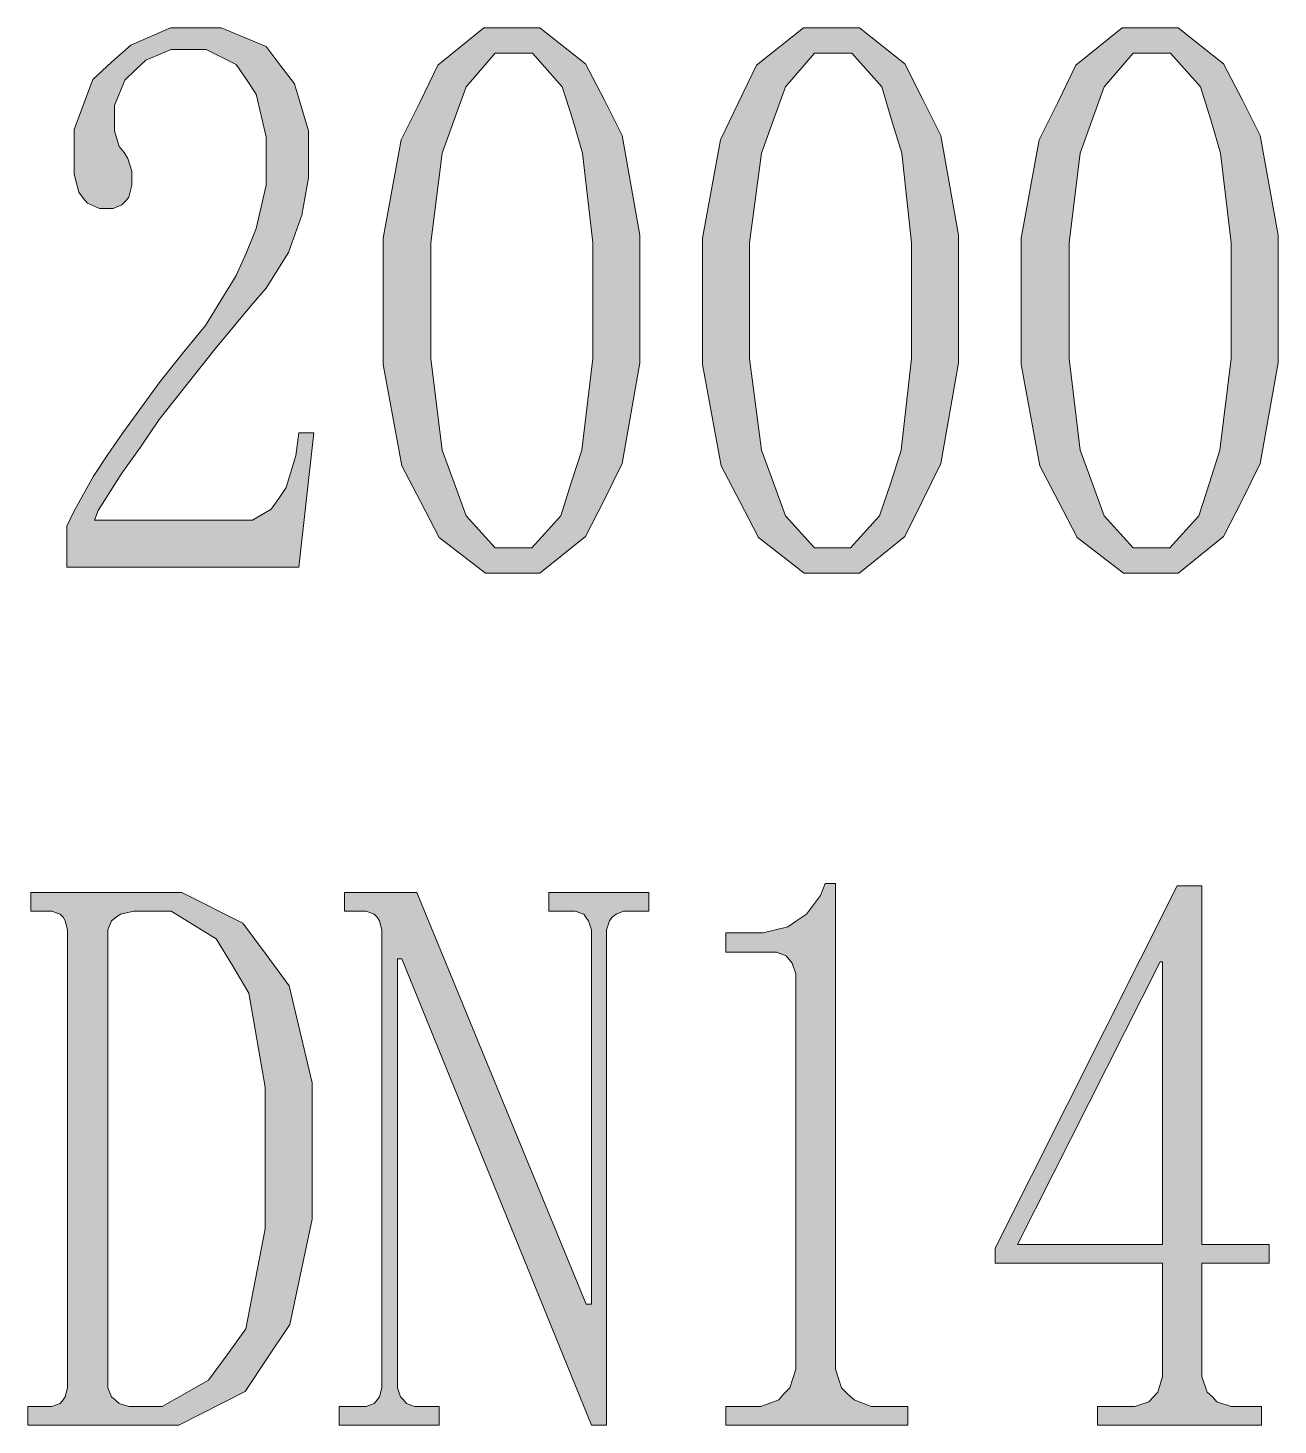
# Model space of a CAD drawing. Header units: millimetres. Extents: x 0 to 829, y 0 to 586.
# Drawn here: x 779.1 to 785.01, y 32.1 to 38.7 of the extents above; entities that cross this region are included whole.
import ezdxf

# ---------------------------------------------------------------- set-up
doc = ezdxf.new("R2010")
doc.units = ezdxf.units.MM

msp = doc.modelspace()

# ---------------------------------------------------------------- hatches: boundary and pattern name
h = msp.add_hatch(color=0)
h.dxf.hatch_style = 2
h.paths.add_polyline_path([(780.2245, 38.054139), (780.2245, 38.188194), (780.178639, 38.389278), (780.132778, 38.459833), (780.083389, 38.530389), (779.942278, 38.600944), (779.847028, 38.600944), (779.776472, 38.600944), (779.656528, 38.551556), (779.607139, 38.505694), (779.55775, 38.456306), (779.508361, 38.336361), (779.508361, 38.262278), (779.508361, 38.216417), (779.529528, 38.142333), (779.554222, 38.114111), (779.571861, 38.085889), (779.5895, 38.025917), (779.5895, 37.997694), (779.5895, 37.958889), (779.575389, 37.902444), (779.561278, 37.884806), (779.543639, 37.867167), (779.501306, 37.849528), (779.473083, 37.849528), (779.437806, 37.849528), (779.381361, 37.874222), (779.360194, 37.898917), (779.339028, 37.927139), (779.317861, 38.011806), (779.317861, 38.06825), (779.317861, 38.223472), (779.406056, 38.459833), (779.49425, 38.540972), (779.585972, 38.622111), (779.772944, 38.70325), (779.871722, 38.70325), (780.012833, 38.70325), (780.2245, 38.615056), (780.291528, 38.526861), (780.358556, 38.438667), (780.425583, 38.216417), (780.425583, 38.085889), (780.425583, 37.994167), (780.393833, 37.817778), (780.362083, 37.729583), (780.330333, 37.641389), (780.2245, 37.472056), (780.153944, 37.390917), (779.984611, 37.186306), (779.720028, 36.851167), (779.631833, 36.720639), (779.540111, 36.593639), (779.43075, 36.420778), (779.413111, 36.374917), (780.108083, 36.374917), (780.161, 36.374917), (780.249194, 36.427833), (780.284472, 36.477222), (780.31975, 36.530139), (780.365611, 36.681833), (780.379722, 36.787667), (780.450278, 36.787667), (780.379722, 36.152667), (779.282583, 36.152667), (779.282583, 36.346694), (779.314333, 36.413722), (779.409583, 36.583056), (779.476611, 36.685361), (779.547167, 36.787667), (779.723556, 37.031083), (779.836444, 37.172194), (779.93875, 37.295667), (780.083389, 37.532028), (780.132778, 37.641389), (780.178639, 37.754278), (780.2245, 37.958889)])
h = msp.add_hatch(color=0)
h.paths.add_polyline_path([(781.392194, 36.124444), (781.261667, 36.124444), (781.042944, 36.293778), (780.95475, 36.463111), (780.866556, 36.632444), (780.778361, 37.112222), (780.778361, 37.422667), (780.778361, 37.708417), (780.863028, 38.174083), (780.951222, 38.350472), (781.035889, 38.526861), (781.254611, 38.70325), (781.392194, 38.70325), (781.519194, 38.70325), (781.734389, 38.533917), (781.822583, 38.364583), (781.90725, 38.19525), (781.991917, 37.722528), (781.991917, 37.422667), (781.991917, 37.119278), (781.90725, 36.643028), (781.822583, 36.470167), (781.734389, 36.297306), (781.519194, 36.124444)])
h.paths.add_polyline_path([(781.392194, 38.583306), (781.307528, 38.583306), (781.169944, 38.424556), (781.1135, 38.269333), (781.057056, 38.110583), (781.004139, 37.68725), (781.004139, 37.422667), (781.004139, 37.140444), (781.057056, 36.706528), (781.1135, 36.551306), (781.169944, 36.396083), (781.307528, 36.244389), (781.392194, 36.244389), (781.480389, 36.244389), (781.617972, 36.396083), (781.667361, 36.551306), (781.71675, 36.706528), (781.769667, 37.140444), (781.769667, 37.422667), (781.769667, 37.68725), (781.720278, 38.110583), (781.674417, 38.269333), (781.625028, 38.424556), (781.483917, 38.583306)])
h = msp.add_hatch(color=0)
h.paths.add_polyline_path([(782.898556, 36.124444), (782.768028, 36.124444), (782.552833, 36.293778), (782.464639, 36.463111), (782.376444, 36.632444), (782.28825, 37.112222), (782.28825, 37.422667), (782.28825, 37.708417), (782.372917, 38.174083), (782.457583, 38.350472), (782.54225, 38.526861), (782.7645, 38.70325), (782.898556, 38.70325), (783.029083, 38.70325), (783.244278, 38.533917), (783.328944, 38.364583), (783.413611, 38.19525), (783.498278, 37.722528), (783.498278, 37.422667), (783.498278, 37.119278), (783.413611, 36.643028), (783.328944, 36.470167), (783.244278, 36.297306), (783.029083, 36.124444)])
h.paths.add_polyline_path([(782.898556, 38.583306), (782.817417, 38.583306), (782.679833, 38.424556), (782.623389, 38.269333), (782.566944, 38.110583), (782.5105, 37.68725), (782.5105, 37.422667), (782.5105, 37.140444), (782.566944, 36.706528), (782.623389, 36.551306), (782.679833, 36.396083), (782.817417, 36.244389), (782.898556, 36.244389), (782.98675, 36.244389), (783.124333, 36.396083), (783.17725, 36.551306), (783.226639, 36.706528), (783.276028, 37.140444), (783.276028, 37.422667), (783.276028, 37.68725), (783.230167, 38.110583), (783.180778, 38.269333), (783.134917, 38.424556), (782.993806, 38.583306)])
h = msp.add_hatch(color=0)
h.paths.add_polyline_path([(784.408444, 36.124444), (784.277917, 36.124444), (784.059194, 36.293778), (783.971, 36.463111), (783.882806, 36.632444), (783.794611, 37.112222), (783.794611, 37.422667), (783.794611, 37.708417), (783.879278, 38.174083), (783.967472, 38.350472), (784.052139, 38.526861), (784.270861, 38.70325), (784.408444, 38.70325), (784.535444, 38.70325), (784.750639, 38.533917), (784.838833, 38.364583), (784.9235, 38.19525), (785.008167, 37.722528), (785.008167, 37.422667), (785.008167, 37.119278), (784.9235, 36.643028), (784.838833, 36.470167), (784.750639, 36.297306), (784.535444, 36.124444)])
h.paths.add_polyline_path([(784.408444, 38.583306), (784.323778, 38.583306), (784.186194, 38.424556), (784.12975, 38.269333), (784.073306, 38.110583), (784.020389, 37.68725), (784.020389, 37.422667), (784.020389, 37.140444), (784.073306, 36.706528), (784.12975, 36.551306), (784.186194, 36.396083), (784.323778, 36.244389), (784.408444, 36.244389), (784.496639, 36.244389), (784.634222, 36.396083), (784.683611, 36.551306), (784.733, 36.706528), (784.785917, 37.140444), (784.785917, 37.422667), (784.785917, 37.68725), (784.736528, 38.110583), (784.690667, 38.269333), (784.641278, 38.424556), (784.500167, 38.583306)])
h = msp.add_hatch(color=0)
h.dxf.hatch_style = 2
h.paths.add_polyline_path([(782.916194, 34.656889), (782.916194, 32.420278), (782.916194, 32.360306), (782.944417, 32.272111), (782.972639, 32.243889), (783.004389, 32.215667), (783.085528, 32.183917), (783.138444, 32.183917), (783.258389, 32.183917), (783.258389, 32.095722), (782.397611, 32.095722), (782.397611, 32.183917), (782.503444, 32.183917), (782.563417, 32.183917), (782.648083, 32.215667), (782.672778, 32.243889), (782.701, 32.272111), (782.729222, 32.360306), (782.729222, 32.420278), (782.729222, 34.201806), (782.729222, 34.230028), (782.711583, 34.279417), (782.697472, 34.297056), (782.683361, 34.314694), (782.6375, 34.332333), (782.609278, 34.332333), (782.397611, 34.332333), (782.397611, 34.424056), (782.503444, 34.424056), (782.574, 34.424056), (782.690417, 34.452278), (782.73275, 34.4805), (782.778611, 34.51225), (782.845639, 34.600444), (782.866806, 34.656889)])
h = msp.add_hatch(color=0)
h.paths.add_polyline_path([(784.648333, 32.374417), (784.648333, 32.325028), (784.673028, 32.250944), (784.697722, 32.229778), (784.718889, 32.205083), (784.785917, 32.183917), (784.824722, 32.183917), (784.930556, 32.183917), (784.930556, 32.095722), (784.154444, 32.095722), (784.154444, 32.183917), (784.284972, 32.183917), (784.330833, 32.183917), (784.397861, 32.205083), (784.419028, 32.229778), (784.440194, 32.250944), (784.461361, 32.325028), (784.461361, 32.374417), (784.461361, 32.86125), (783.671139, 32.86125), (783.671139, 32.931806), (784.531917, 34.646306), (784.648333, 34.646306), (784.648333, 32.949444), (784.965833, 32.949444), (784.965833, 32.86125), (784.648333, 32.86125)])
h.paths.add_polyline_path([(784.450778, 34.286472), (783.776972, 32.949444), (784.461361, 32.949444), (784.461361, 34.286472)])
h = msp.add_hatch(color=0)
h.paths.add_polyline_path([(779.286111, 34.409944), (779.286111, 34.438167), (779.275528, 34.4805), (779.264944, 34.498139), (779.250833, 34.51225), (779.212028, 34.526361), (779.183806, 34.526361), (779.11325, 34.526361), (779.11325, 34.614556), (779.642417, 34.614556), (779.825861, 34.614556), (780.115139, 34.469917), (780.2245, 34.32175), (780.333861, 34.173583), (780.443222, 33.714972), (780.443222, 33.408056), (780.443222, 33.069389), (780.337389, 32.571972), (780.231556, 32.413222), (780.125722, 32.254472), (779.81175, 32.095722), (779.607139, 32.095722), (779.099139, 32.095722), (779.099139, 32.183917), (779.180278, 32.183917), (779.212028, 32.183917), (779.250833, 32.198028), (779.264944, 32.215667), (779.275528, 32.229778), (779.286111, 32.272111), (779.286111, 32.303861)])
h.paths.add_polyline_path([(780.220972, 33.376306), (780.220972, 33.693806), (780.143361, 34.138306), (780.06575, 34.268833), (779.988139, 34.395833), (779.776472, 34.526361), (779.638889, 34.526361), (779.600083, 34.526361), (779.536583, 34.51225), (779.515417, 34.498139), (779.49425, 34.4805), (779.476611, 34.438167), (779.476611, 34.409944), (779.476611, 32.303861), (779.476611, 32.272111), (779.49425, 32.229778), (779.511889, 32.215667), (779.529528, 32.198028), (779.575389, 32.183917), (779.603611, 32.183917), (779.734139, 32.183917), (779.952861, 32.307389), (780.041056, 32.427333), (780.12925, 32.550806), (780.220972, 33.023528)])
h = msp.add_hatch(color=0)
h.dxf.hatch_style = 2
h.paths.add_polyline_path([(781.737917, 32.667222), (781.762611, 32.667222), (781.762611, 34.406417), (781.762611, 34.438167), (781.7485, 34.4805), (781.737917, 34.494611), (781.727333, 34.51225), (781.685, 34.526361), (781.656778, 34.526361), (781.561528, 34.526361), (781.561528, 34.614556), (782.03425, 34.614556), (782.03425, 34.526361), (781.939, 34.526361), (781.914306, 34.526361), (781.879028, 34.51225), (781.861389, 34.498139), (781.847278, 34.4805), (781.833167, 34.438167), (781.833167, 34.406417), (781.833167, 32.095722), (781.762611, 32.095722), (780.866556, 34.300583), (780.845389, 34.300583), (780.845389, 32.303861), (780.845389, 32.272111), (780.8595, 32.229778), (780.873611, 32.215667), (780.887722, 32.198028), (780.926528, 32.183917), (780.951222, 32.183917), (781.042944, 32.183917), (781.042944, 32.095722), (780.570222, 32.095722), (780.570222, 32.183917), (780.665472, 32.183917), (780.697222, 32.183917), (780.736028, 32.198028), (780.750139, 32.215667), (780.760722, 32.229778), (780.771306, 32.272111), (780.771306, 32.303861), (780.771306, 34.409944), (780.771306, 34.438167), (780.760722, 34.4805), (780.750139, 34.498139), (780.736028, 34.51225), (780.697222, 34.526361), (780.665472, 34.526361), (780.594917, 34.526361), (780.594917, 34.614556), (780.937111, 34.614556)])

# ---------------------------------------------------------------- linework, layer by layer
at = {"color": 0, "lineweight": 0}
for points in [[(780.2245, 38.054139), (780.2245, 38.188194), (780.178639, 38.389278), (780.132778, 38.459833), (780.083389, 38.530389), (779.942278, 38.600944), (779.847028, 38.600944), (779.776472, 38.600944), (779.656528, 38.551556), (779.607139, 38.505694), (779.55775, 38.456306), (779.508361, 38.336361), (779.508361, 38.262278), (779.508361, 38.216417), (779.529528, 38.142333), (779.554222, 38.114111), (779.571861, 38.085889), (779.5895, 38.025917), (779.5895, 37.997694), (779.5895, 37.958889), (779.575389, 37.902444), (779.561278, 37.884806), (779.543639, 37.867167), (779.501306, 37.849528), (779.473083, 37.849528), (779.437806, 37.849528), (779.381361, 37.874222), (779.360194, 37.898917), (779.339028, 37.927139), (779.317861, 38.011806), (779.317861, 38.06825), (779.317861, 38.223472), (779.406056, 38.459833), (779.49425, 38.540972), (779.585972, 38.622111), (779.772944, 38.70325), (779.871722, 38.70325), (780.012833, 38.70325), (780.2245, 38.615056), (780.291528, 38.526861), (780.358556, 38.438667), (780.425583, 38.216417), (780.425583, 38.085889), (780.425583, 37.994167), (780.393833, 37.817778), (780.362083, 37.729583), (780.330333, 37.641389), (780.2245, 37.472056), (780.153944, 37.390917), (779.984611, 37.186306), (779.720028, 36.851167), (779.631833, 36.720639), (779.540111, 36.593639), (779.43075, 36.420778), (779.413111, 36.374917), (780.108083, 36.374917), (780.161, 36.374917), (780.249194, 36.427833), (780.284472, 36.477222), (780.31975, 36.530139), (780.365611, 36.681833), (780.379722, 36.787667), (780.450278, 36.787667), (780.379722, 36.152667), (779.282583, 36.152667), (779.282583, 36.346694), (779.314333, 36.413722), (779.409583, 36.583056), (779.476611, 36.685361), (779.547167, 36.787667), (779.723556, 37.031083), (779.836444, 37.172194), (779.93875, 37.295667), (780.083389, 37.532028), (780.132778, 37.641389), (780.178639, 37.754278), (780.2245, 37.958889)], [(781.392194, 36.124444), (781.261667, 36.124444), (781.042944, 36.293778), (780.95475, 36.463111), (780.866556, 36.632444), (780.778361, 37.112222), (780.778361, 37.422667), (780.778361, 37.708417), (780.863028, 38.174083), (780.951222, 38.350472), (781.035889, 38.526861), (781.254611, 38.70325), (781.392194, 38.70325), (781.519194, 38.70325), (781.734389, 38.533917), (781.822583, 38.364583), (781.90725, 38.19525), (781.991917, 37.722528), (781.991917, 37.422667), (781.991917, 37.119278), (781.90725, 36.643028), (781.822583, 36.470167), (781.734389, 36.297306), (781.519194, 36.124444)], [(782.898556, 36.124444), (782.768028, 36.124444), (782.552833, 36.293778), (782.464639, 36.463111), (782.376444, 36.632444), (782.28825, 37.112222), (782.28825, 37.422667), (782.28825, 37.708417), (782.372917, 38.174083), (782.457583, 38.350472), (782.54225, 38.526861), (782.7645, 38.70325), (782.898556, 38.70325), (783.029083, 38.70325), (783.244278, 38.533917), (783.328944, 38.364583), (783.413611, 38.19525), (783.498278, 37.722528), (783.498278, 37.422667), (783.498278, 37.119278), (783.413611, 36.643028), (783.328944, 36.470167), (783.244278, 36.297306), (783.029083, 36.124444)], [(784.408444, 36.124444), (784.277917, 36.124444), (784.059194, 36.293778), (783.971, 36.463111), (783.882806, 36.632444), (783.794611, 37.112222), (783.794611, 37.422667), (783.794611, 37.708417), (783.879278, 38.174083), (783.967472, 38.350472), (784.052139, 38.526861), (784.270861, 38.70325), (784.408444, 38.70325), (784.535444, 38.70325), (784.750639, 38.533917), (784.838833, 38.364583), (784.9235, 38.19525), (785.008167, 37.722528), (785.008167, 37.422667), (785.008167, 37.119278), (784.9235, 36.643028), (784.838833, 36.470167), (784.750639, 36.297306), (784.535444, 36.124444)], [(781.392194, 38.583306), (781.307528, 38.583306), (781.169944, 38.424556), (781.1135, 38.269333), (781.057056, 38.110583), (781.004139, 37.68725), (781.004139, 37.422667), (781.004139, 37.140444), (781.057056, 36.706528), (781.1135, 36.551306), (781.169944, 36.396083), (781.307528, 36.244389), (781.392194, 36.244389), (781.480389, 36.244389), (781.617972, 36.396083), (781.667361, 36.551306), (781.71675, 36.706528), (781.769667, 37.140444), (781.769667, 37.422667), (781.769667, 37.68725), (781.720278, 38.110583), (781.674417, 38.269333), (781.625028, 38.424556), (781.483917, 38.583306)], [(782.898556, 38.583306), (782.817417, 38.583306), (782.679833, 38.424556), (782.623389, 38.269333), (782.566944, 38.110583), (782.5105, 37.68725), (782.5105, 37.422667), (782.5105, 37.140444), (782.566944, 36.706528), (782.623389, 36.551306), (782.679833, 36.396083), (782.817417, 36.244389), (782.898556, 36.244389), (782.98675, 36.244389), (783.124333, 36.396083), (783.17725, 36.551306), (783.226639, 36.706528), (783.276028, 37.140444), (783.276028, 37.422667), (783.276028, 37.68725), (783.230167, 38.110583), (783.180778, 38.269333), (783.134917, 38.424556), (782.993806, 38.583306)], [(784.408444, 38.583306), (784.323778, 38.583306), (784.186194, 38.424556), (784.12975, 38.269333), (784.073306, 38.110583), (784.020389, 37.68725), (784.020389, 37.422667), (784.020389, 37.140444), (784.073306, 36.706528), (784.12975, 36.551306), (784.186194, 36.396083), (784.323778, 36.244389), (784.408444, 36.244389), (784.496639, 36.244389), (784.634222, 36.396083), (784.683611, 36.551306), (784.733, 36.706528), (784.785917, 37.140444), (784.785917, 37.422667), (784.785917, 37.68725), (784.736528, 38.110583), (784.690667, 38.269333), (784.641278, 38.424556), (784.500167, 38.583306)], [(782.916194, 34.656889), (782.916194, 32.420278), (782.916194, 32.360306), (782.944417, 32.272111), (782.972639, 32.243889), (783.004389, 32.215667), (783.085528, 32.183917), (783.138444, 32.183917), (783.258389, 32.183917), (783.258389, 32.095722), (782.397611, 32.095722), (782.397611, 32.183917), (782.503444, 32.183917), (782.563417, 32.183917), (782.648083, 32.215667), (782.672778, 32.243889), (782.701, 32.272111), (782.729222, 32.360306), (782.729222, 32.420278), (782.729222, 34.201806), (782.729222, 34.230028), (782.711583, 34.279417), (782.697472, 34.297056), (782.683361, 34.314694), (782.6375, 34.332333), (782.609278, 34.332333), (782.397611, 34.332333), (782.397611, 34.424056), (782.503444, 34.424056), (782.574, 34.424056), (782.690417, 34.452278), (782.73275, 34.4805), (782.778611, 34.51225), (782.845639, 34.600444), (782.866806, 34.656889)], [(784.648333, 32.374417), (784.648333, 32.325028), (784.673028, 32.250944), (784.697722, 32.229778), (784.718889, 32.205083), (784.785917, 32.183917), (784.824722, 32.183917), (784.930556, 32.183917), (784.930556, 32.095722), (784.154444, 32.095722), (784.154444, 32.183917), (784.284972, 32.183917), (784.330833, 32.183917), (784.397861, 32.205083), (784.419028, 32.229778), (784.440194, 32.250944), (784.461361, 32.325028), (784.461361, 32.374417), (784.461361, 32.86125), (783.671139, 32.86125), (783.671139, 32.931806), (784.531917, 34.646306), (784.648333, 34.646306), (784.648333, 32.949444), (784.965833, 32.949444), (784.965833, 32.86125), (784.648333, 32.86125)], [(779.286111, 34.409944), (779.286111, 34.438167), (779.275528, 34.4805), (779.264944, 34.498139), (779.250833, 34.51225), (779.212028, 34.526361), (779.183806, 34.526361), (779.11325, 34.526361), (779.11325, 34.614556), (779.642417, 34.614556), (779.825861, 34.614556), (780.115139, 34.469917), (780.2245, 34.32175), (780.333861, 34.173583), (780.443222, 33.714972), (780.443222, 33.408056), (780.443222, 33.069389), (780.337389, 32.571972), (780.231556, 32.413222), (780.125722, 32.254472), (779.81175, 32.095722), (779.607139, 32.095722), (779.099139, 32.095722), (779.099139, 32.183917), (779.180278, 32.183917), (779.212028, 32.183917), (779.250833, 32.198028), (779.264944, 32.215667), (779.275528, 32.229778), (779.286111, 32.272111), (779.286111, 32.303861)], [(781.737917, 32.667222), (781.762611, 32.667222), (781.762611, 34.406417), (781.762611, 34.438167), (781.7485, 34.4805), (781.737917, 34.494611), (781.727333, 34.51225), (781.685, 34.526361), (781.656778, 34.526361), (781.561528, 34.526361), (781.561528, 34.614556), (782.03425, 34.614556), (782.03425, 34.526361), (781.939, 34.526361), (781.914306, 34.526361), (781.879028, 34.51225), (781.861389, 34.498139), (781.847278, 34.4805), (781.833167, 34.438167), (781.833167, 34.406417), (781.833167, 32.095722), (781.762611, 32.095722), (780.866556, 34.300583), (780.845389, 34.300583), (780.845389, 32.303861), (780.845389, 32.272111), (780.8595, 32.229778), (780.873611, 32.215667), (780.887722, 32.198028), (780.926528, 32.183917), (780.951222, 32.183917), (781.042944, 32.183917), (781.042944, 32.095722), (780.570222, 32.095722), (780.570222, 32.183917), (780.665472, 32.183917), (780.697222, 32.183917), (780.736028, 32.198028), (780.750139, 32.215667), (780.760722, 32.229778), (780.771306, 32.272111), (780.771306, 32.303861), (780.771306, 34.409944), (780.771306, 34.438167), (780.760722, 34.4805), (780.750139, 34.498139), (780.736028, 34.51225), (780.697222, 34.526361), (780.665472, 34.526361), (780.594917, 34.526361), (780.594917, 34.614556), (780.937111, 34.614556)], [(780.220972, 33.376306), (780.220972, 33.693806), (780.143361, 34.138306), (780.06575, 34.268833), (779.988139, 34.395833), (779.776472, 34.526361), (779.638889, 34.526361), (779.600083, 34.526361), (779.536583, 34.51225), (779.515417, 34.498139), (779.49425, 34.4805), (779.476611, 34.438167), (779.476611, 34.409944), (779.476611, 32.303861), (779.476611, 32.272111), (779.49425, 32.229778), (779.511889, 32.215667), (779.529528, 32.198028), (779.575389, 32.183917), (779.603611, 32.183917), (779.734139, 32.183917), (779.952861, 32.307389), (780.041056, 32.427333), (780.12925, 32.550806), (780.220972, 33.023528)], [(784.450778, 34.286472), (783.776972, 32.949444), (784.461361, 32.949444), (784.461361, 34.286472)]]:
    msp.add_lwpolyline(points, close=True, dxfattribs=at)

doc.saveas('drawing.dxf')
